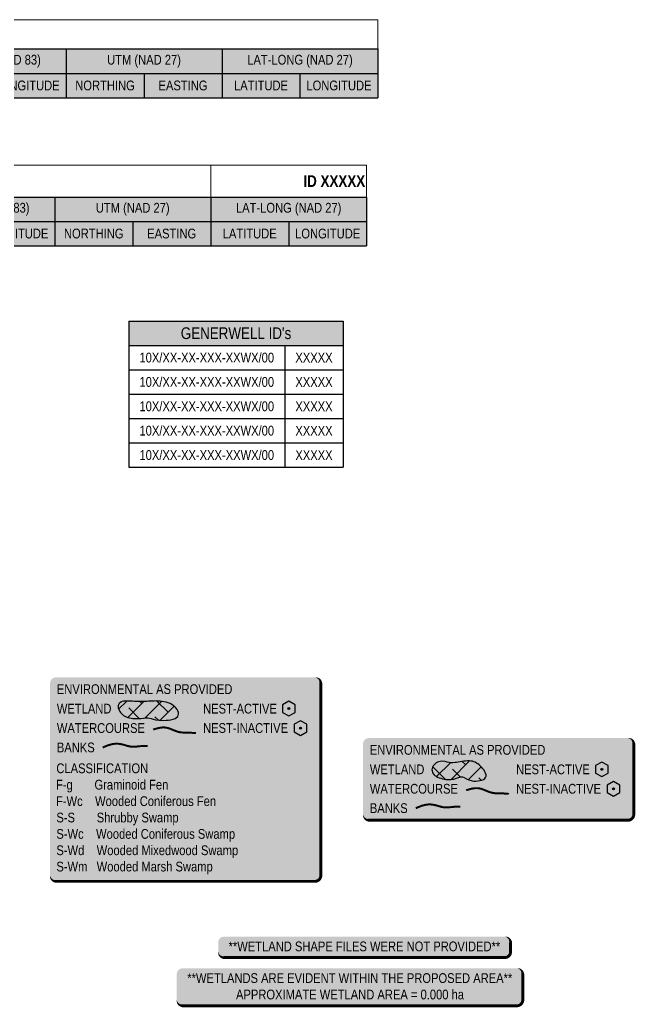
# Model space of a CAD drawing. Extents: x 403018 to 417191, y 6033193 to 6042673.
# Drawn here: x 409339 to 409970, y 6033666 to 6034679 of the extents above; entities that cross this region are included whole.
import ezdxf
from ezdxf.enums import TextEntityAlignment as Align

# ---------------------------------------------------------------- set-up
doc = ezdxf.new("R2010")
doc.units = 0
doc.header["$LTSCALE"] = 5
doc.linetypes.add('foc-TIELINE', pattern=[1.875, 1.25, -0.625])
doc.layers.get('Defpoints').update_dxf_attribs({"color": 9})
for name, color, linetype in [('CG-NOTES', 7, 'Continuous'), ('WATERCOURSE', 146, 'foc-TIELINE'), ('WATERCOURSE-BANKS', 144, 'Continuous'), ('WETLAND', 143, 'Continuous')]:
    doc.layers.add(name, color=color, linetype=linetype)
doc.layers.add('NM-WETLAND-H', color=7, linetype='Continuous', true_color=0x8affff)
doc.styles.add('80', font='ARIALN.TTF', dxfattribs={"height": 10})
doc.styles.add('80L', font='ARIALN.TTF', dxfattribs={"height": 10})

# ---------------------------------------------------------------- blocks, each defined once
blk = doc.blocks.new('*T315')
at = {"layer": 'CG-NOTES', "color": 0, "linetype": 'ByBlock', "lineweight": -2, "transparency": 16777216}
for p, q in [((0, -30), (960, -30)), ((100, -30), (100, -80)), ((320, -30), (320, -80)), ((480, -30), (480, -80)), ((640, -30), (640, -80)), ((800, -30), (800, -80)), ((960, -30), (960, -80)), ((100, -55), (960, -55)), ((200, -55), (200, -80)), ((260, -55), (260, -80)), ((400, -55), (400, -80)), ((560, -55), (560, -80)), ((720, -55), (720, -80)), ((880, -55), (880, -80)), ((0, -80), (960, -80))]:
    blk.add_line(p, q, dxfattribs=at)
at = {"layer": 'CG-NOTES', "linetype": 'ByBlock', "lineweight": 15, "transparency": 16777216}
blk.add_line((0, -30), (0, -80), dxfattribs=at)
at = {"layer": 'CG-NOTES', "color": 254, "true_color": 0xd9d9d9, "transparency": 16777216}
for points in [[(0, -30), (0, -80), (100, -30), (100, -80)], [(100, -30), (100, -55), (320, -30), (320, -55)], [(320, -30), (320, -55), (480, -30), (480, -55)], [(480, -30), (480, -55), (640, -30), (640, -55)], [(640, -30), (640, -55), (800, -30), (800, -55)], [(800, -30), (800, -55), (960, -30), (960, -55)], [(100, -55), (100, -80), (200, -55), (200, -80)], [(200, -55), (200, -80), (260, -55), (260, -80)], [(260, -55), (260, -80), (320, -55), (320, -80)], [(320, -55), (320, -80), (400, -55), (400, -80)], [(400, -55), (400, -80), (480, -55), (480, -80)], [(480, -55), (480, -80), (560, -55), (560, -80)], [(560, -55), (560, -80), (640, -55), (640, -80)], [(640, -55), (640, -80), (720, -55), (720, -80)], [(720, -55), (720, -80), (800, -55), (800, -80)], [(800, -55), (800, -80), (880, -55), (880, -80)], [(880, -55), (880, -80), (960, -55), (960, -80)]]:
    blk.add_solid(points, dxfattribs=at)
at = {"layer": 'Defpoints', "color": 8, "linetype": 'ByBlock', "lineweight": 0, "transparency": 16777216}
for p, q in [((0, 0), (960, 0)), ((0, 0), (0, -30)), ((960, 0), (960, -30))]:
    blk.add_line(p, q, dxfattribs=at)
at = {"layer": 'CG-NOTES', "color": 0, "transparency": 16777216, "insert": (1.5, -15), "char_height": 12, "width": 957, "attachment_point": 4, "style": '80'}
blk.add_mtext('{\\fArial Narrow|b1|i0|c0|p34;<WELL NAME>}', dxfattribs=at)
at = {"layer": 'CG-NOTES', "color": 14, "transparency": 16777216, "char_height": 10, "attachment_point": 5, "style": '80'}
for s, insert, width in [('LOCALS', (210, -42.5), 217), ('UTM (NAD 83)', (400, -42.5), 157), ('LAT-LONG (NAD 83)', (560, -42.5), 157), ('UTM (NAD 27)', (720, -42.5), 157), ('LAT-LONG (NAD 27)', (880, -42.5), 157), ('POINT', (50, -55), 97), ('LOCATION', (150, -67.5), 97), ('METES', (230, -67.5), 57), ('BOUNDS', (290, -67.5), 57), ('NORTHING', (360, -67.5), 77), ('EASTING', (440, -67.5), 77), ('LATITUDE', (520, -67.5), 77), ('LONGITUDE', (600, -67.5), 77), ('NORTHING', (680, -67.5), 77), ('EASTING', (760, -67.5), 77), ('LATITUDE', (840, -67.5), 77), ('LONGITUDE', (920, -67.5), 77)]:
    blk.add_mtext(s, dxfattribs=dict(at, insert=insert, width=width))
blk = doc.blocks.new('*T316')
at = {"layer": 'CG-NOTES', "color": 0, "linetype": 'ByBlock', "lineweight": -2, "transparency": 16777216}
for p, q in [((0, 0), (220, 0)), ((0, 0), (0, -25)), ((220, 0), (220, -25)), ((0, -25), (220, -25))]:
    blk.add_line(p, q, dxfattribs=at)
at = {"layer": 'CG-NOTES', "color": 254, "transparency": 16777216}
blk.add_solid([(0, 0), (0, -25), (220, 0), (220, -25)], dxfattribs=at)
at = {"layer": 'CG-NOTES', "color": 1, "transparency": 16777216, "insert": (110, -12.5), "char_height": 12, "width": 217, "attachment_point": 5, "style": '80L'}
blk.add_mtext("GENERWELL ID's", dxfattribs=at)
blk = doc.blocks.new('*T317')
at = {"layer": 'CG-NOTES', "color": 0, "linetype": 'ByBlock', "lineweight": -2, "transparency": 16777216}
for p, q in [((0, 0), (220, 0)), ((0, 0), (0, -125)), ((160, 0), (160, -125)), ((220, 0), (220, -125)), ((0, -25), (220, -25)), ((0, -50), (220, -50)), ((0, -75), (220, -75)), ((0, -100), (220, -100)), ((0, -125), (220, -125))]:
    blk.add_line(p, q, dxfattribs=at)
at = {"layer": 'CG-NOTES', "color": 0, "transparency": 16777216, "char_height": 10, "attachment_point": 5, "style": '80L'}
for s, insert, width in [('10X/XX-XX-XXX-XXWX/00', (80, -12.5), 157), ('XXXXX', (190, -12.5), 57), ('10X/XX-XX-XXX-XXWX/00', (80, -37.5), 157), ('XXXXX', (190, -37.5), 57), ('10X/XX-XX-XXX-XXWX/00', (80, -62.5), 157), ('XXXXX', (190, -62.5), 57), ('10X/XX-XX-XXX-XXWX/00', (80, -87.5), 157), ('XXXXX', (190, -87.5), 57), ('10X/XX-XX-XXX-XXWX/00', (80, -112.5), 157), ('XXXXX', (190, -112.5), 57)]:
    blk.add_mtext(s, dxfattribs=dict(at, insert=insert, width=width))
blk = doc.blocks.new('NEST_ACTIVE')
h = blk.add_hatch(color=90)
h.dxf.hatch_style = 1
h.paths.add_polyline_path([(-6.5, -3.8), (0, -7.5), (6.5, -3.8), (6.5, 3.8), (0, 7.5), (-6.5, 3.8)])
h = blk.add_hatch(color=13)
h.dxf.hatch_style = 1
edge = h.paths.add_edge_path()
edge.add_arc((0, 0), 1, 0, 360)
at = {"color": 13, "flags": 128}
blk.add_lwpolyline([(-6.5, -3.8), (0, -7.5), (6.5, -3.8), (6.5, 3.8), (0, 7.5), (-6.5, 3.8)], close=True, dxfattribs=at)
at = {"color": 13}
blk.add_circle((0, 0), 1, dxfattribs=at)
blk = doc.blocks.new('NEST_INACTIVE')
h = blk.add_hatch(color=21)
h.dxf.hatch_style = 1
h.paths.add_polyline_path([(-6.5, -3.8), (0, -7.5), (6.5, -3.8), (6.5, 3.8), (0, 7.5), (-6.5, 3.8)])
h = blk.add_hatch(color=13)
h.dxf.hatch_style = 1
edge = h.paths.add_edge_path()
edge.add_arc((0, 0), 1, 0, 360)
at = {"color": 13, "flags": 128}
blk.add_lwpolyline([(-6.5, -3.8), (0, -7.5), (6.5, -3.8), (6.5, 3.8), (0, 7.5), (-6.5, 3.8)], close=True, dxfattribs=at)
at = {"color": 13}
blk.add_circle((0, 0), 1, dxfattribs=at)
blk = doc.blocks.new('NM_BASIN_LEGEND')
h = blk.add_hatch(color=254)
edge = h.paths.add_edge_path()
edge.add_line((-92, -119.3), (173.8, -119.3))
edge.add_arc((173.8, -113.3), 6, 270, 360)
edge.add_line((179.8, -113.3), (179.8, 84))
edge.add_arc((173.8, 84), 6, 0, 90)
edge.add_line((173.8, 90), (-92, 90))
edge.add_arc((-92, 84), 6, 90, 180)
edge.add_line((-98, 84), (-98, -113.3))
edge.add_arc((-92, -113.3), 6, 180, 270)
at = {"layer": 'NM-WETLAND-H'}
h = blk.add_hatch(dxfattribs=at)
h.set_pattern_fill('ANSI38', color=256, scale=4)
edge = h.paths.add_edge_path()
edge.add_spline(control_points=[(-25.4, 64.7), (-22.2, 66.2), (-9.7, 65.2), (-1.8, 64.8), (15.1, 66.7), (31.8, 61.6), (37.3, 46.4), (10.4, 45.2), (4.2, 49.1), (-3.3, 47.8), (-19.4, 47.2), (-28.8, 55.9), (-28.6, 63.1), (-25.4, 64.7)], knot_values=[0, 0, 0, 0, 1, 2, 3, 4, 5, 6, 7, 8, 9, 10, 11, 11, 11, 11], degree=3, periodic=0)
at = {"color": 146, "flags": 128}
blk.add_lwpolyline([(-92, -119.3, 3, 3, 0), (173.8, -119.3, 3, 3, 0.414214), (179.8, -113.3, 3, 3, 0), (179.8, 84, 3, 0, 0.414214), (173.8, 90, 0, 0, 0), (-92, 90, 0, 0, 0.414214), (-98, 84, 0, 0, 0), (-98, -113.3, 0, 3, 0.414214)], format="xyseb", close=True, dxfattribs=at)
at = {"layer": 'WATERCOURSE', "const_width": 2, "flags": 128}
blk.add_lwpolyline([(7.8, 36.4), (8, 36.5), (8.2, 36.5), (8.4, 36.6), (8.6, 36.6), (8.8, 36.7), (8.9, 36.8), (9.1, 36.8), (9.3, 36.9), (9.5, 36.9), (9.7, 37), (9.9, 37.1), (10.1, 37.1), (10.3, 37.2), (10.5, 37.2), (10.7, 37.3), (10.9, 37.3), (11.1, 37.4), (11.3, 37.5), (11.5, 37.5), (11.7, 37.6), (11.9, 37.6), (12.1, 37.7), (12.3, 37.7), (12.5, 37.8), (12.7, 37.8), (12.9, 37.9), (13.1, 37.9), (13.3, 38), (13.5, 38), (13.7, 38), (13.9, 38.1), (14.1, 38.1), (14.3, 38.2), (14.5, 38.2), (14.7, 38.2), (14.9, 38.3), (15.1, 38.3), (15.3, 38.3), (15.5, 38.4), (15.7, 38.4), (15.9, 38.4), (16.1, 38.5), (16.3, 38.5), (16.5, 38.5), (16.7, 38.5), (16.9, 38.5), (17.1, 38.6), (17.3, 38.6), (17.5, 38.6), (17.7, 38.6), (17.9, 38.6), (18.1, 38.6), (18.3, 38.6), (18.5, 38.6), (18.7, 38.6), (18.9, 38.6), (19.1, 38.6), (19.3, 38.6), (19.5, 38.6), (19.7, 38.6), (19.9, 38.5), (20.1, 38.5), (20.3, 38.5), (20.5, 38.5), (20.7, 38.5), (20.9, 38.4), (21.1, 38.4), (21.3, 38.4), (21.5, 38.3), (21.7, 38.3), (21.9, 38.2), (22.1, 38.2), (22.3, 38.1), (22.5, 38.1), (22.7, 38), (22.9, 38), (23.1, 37.9), (23.3, 37.9), (23.5, 37.8), (23.7, 37.8), (23.9, 37.7), (24.1, 37.6), (24.3, 37.6), (24.5, 37.5), (24.7, 37.4), (24.9, 37.4), (25, 37.3), (25.2, 37.2), (25.4, 37.2), (25.6, 37.1), (25.8, 37), (26, 36.9), (26.2, 36.9), (26.4, 36.8), (26.6, 36.7), (26.7, 36.7), (26.9, 36.6), (27.1, 36.5), (27.3, 36.4), (27.5, 36.3), (27.7, 36.3), (27.8, 36.2), (28, 36.1), (28.2, 36), (28.4, 36), (28.6, 35.9), (28.8, 35.8), (29, 35.7), (29.1, 35.7), (29.3, 35.6), (29.5, 35.5), (29.7, 35.4), (29.9, 35.4), (30, 35.3), (30.2, 35.2), (30.4, 35.2), (30.6, 35.1), (30.8, 35), (30.9, 34.9), (31.1, 34.9), (31.3, 34.8), (31.5, 34.7), (31.7, 34.7), (31.8, 34.6), (32, 34.6), (32.2, 34.5), (32.4, 34.4), (32.6, 34.4), (32.7, 34.3), (32.9, 34.3), (33.1, 34.2), (33.3, 34.2), (33.5, 34.1), (33.6, 34.1), (33.8, 34), (34, 34), (34.2, 33.9), (34.4, 33.9), (34.5, 33.8), (34.7, 33.8), (34.9, 33.8), (35.1, 33.7), (35.3, 33.7), (35.4, 33.7), (35.6, 33.6), (35.8, 33.6), (36, 33.6), (36.2, 33.5), (36.4, 33.5), (36.5, 33.5), (36.7, 33.5), (36.9, 33.5), (37.1, 33.4), (37.3, 33.4), (37.5, 33.4), (37.7, 33.4), (37.9, 33.4), (38.1, 33.4), (38.2, 33.4), (38.4, 33.3), (38.6, 33.3), (38.8, 33.3), (39, 33.3), (39.2, 33.3), (39.4, 33.3), (39.6, 33.3), (39.8, 33.3), (40, 33.3), (40.2, 33.3), (40.4, 33.3), (40.6, 33.3), (40.8, 33.3), (40.9, 33.3), (41.1, 33.3), (41.3, 33.3), (41.5, 33.3), (41.7, 33.3), (41.9, 33.3), (42.1, 33.3), (42.3, 33.3), (42.5, 33.3), (42.7, 33.3), (42.9, 33.3), (43.1, 33.3), (43.3, 33.3), (43.5, 33.3), (43.7, 33.3), (43.9, 33.3), (44.1, 33.3), (44.3, 33.3), (44.5, 33.2), (44.7, 33.2), (44.9, 33.2), (45.1, 33.2), (45.3, 33.2), (45.5, 33.2), (45.7, 33.2), (45.9, 33.2), (46.1, 33.2), (46.3, 33.2), (46.5, 33.2), (46.7, 33.2), (46.8, 33.2), (47, 33.1), (47.2, 33.1), (47.4, 33.1), (47.6, 33.1), (47.8, 33.1), (48, 33.1), (48.2, 33.1), (48.4, 33), (48.6, 33), (48.8, 33), (49, 33), (49.2, 33), (49.4, 33), (49.6, 32.9), (49.8, 32.9), (50, 32.9), (50.2, 32.9), (50.4, 32.9), (50.6, 32.8), (50.8, 32.8), (51, 32.8), (51.2, 32.8), (51.4, 32.8), (51.6, 32.7)], dxfattribs=at)
at = {"layer": 'WATERCOURSE-BANKS', "const_width": 2}
blk.add_lwpolyline([(-43.9, 18), (-43.7, 18.1), (-43.5, 18.2), (-43.3, 18.2), (-43.1, 18.3), (-43, 18.4), (-42.8, 18.5), (-42.6, 18.6), (-42.4, 18.7), (-42.2, 18.8), (-42, 18.8), (-41.8, 18.9), (-41.6, 19), (-41.4, 19.1), (-41.2, 19.2), (-41, 19.3), (-40.8, 19.3), (-40.6, 19.4), (-40.4, 19.5), (-40.2, 19.6), (-39.9, 19.7), (-39.7, 19.8), (-39.5, 19.8), (-39.3, 19.9), (-39.1, 20), (-38.9, 20.1), (-38.7, 20.2), (-38.5, 20.2), (-38.2, 20.3), (-38, 20.4), (-37.8, 20.5), (-37.6, 20.5), (-37.3, 20.6), (-37.1, 20.7), (-36.9, 20.7), (-36.7, 20.8), (-36.4, 20.9), (-36.2, 20.9), (-36, 21), (-35.7, 21.1), (-35.5, 21.1), (-35.3, 21.2), (-35, 21.3), (-34.8, 21.3), (-34.5, 21.4), (-34.3, 21.4), (-34.1, 21.5), (-33.8, 21.5), (-33.6, 21.6), (-33.3, 21.6), (-33.1, 21.6), (-32.8, 21.7), (-32.5, 21.7), (-32.3, 21.8), (-32, 21.8), (-31.8, 21.8), (-31.5, 21.8), (-31.2, 21.9), (-31, 21.9), (-30.7, 21.9), (-30.4, 21.9), (-30.2, 21.9), (-29.9, 21.9), (-29.6, 21.9), (-29.4, 21.9), (-29.1, 21.9), (-28.8, 21.9), (-28.6, 21.9), (-28.3, 21.9), (-28, 21.8), (-27.8, 21.8), (-27.5, 21.8), (-27.3, 21.8), (-27, 21.7), (-26.7, 21.7), (-26.5, 21.7), (-26.3, 21.6), (-26, 21.6), (-25.8, 21.5), (-25.5, 21.5), (-25.3, 21.5), (-25.1, 21.4), (-24.8, 21.4), (-24.6, 21.3), (-24.4, 21.3), (-24.1, 21.2), (-23.9, 21.2), (-23.7, 21.1), (-23.5, 21.1), (-23.2, 21), (-23, 20.9), (-22.8, 20.9), (-22.6, 20.8), (-22.4, 20.8), (-22.2, 20.7), (-22, 20.7), (-21.7, 20.6), (-21.5, 20.6), (-21.3, 20.5), (-21.1, 20.4), (-20.9, 20.4), (-20.7, 20.3), (-20.5, 20.3), (-20.4, 20.2), (-20.2, 20.2), (-20, 20.1), (-19.8, 20), (-19.6, 20), (-19.4, 19.9), (-19.2, 19.9), (-19, 19.8), (-18.9, 19.8), (-18.7, 19.7), (-18.5, 19.7), (-18.3, 19.6), (-18.2, 19.6), (-18, 19.5), (-17.8, 19.5), (-17.6, 19.5), (-17.5, 19.4), (-17.3, 19.4), (-17.2, 19.3), (-17, 19.3), (-16.8, 19.3), (-16.7, 19.2), (-16.5, 19.2), (-16.4, 19.2), (-16.2, 19.1), (-16, 19.1), (-15.9, 19.1), (-15.7, 19), (-15.6, 19), (-15.5, 19), (-15.3, 19), (-15.2, 18.9), (-15, 18.9), (-14.9, 18.9), (-14.7, 18.9), (-14.6, 18.9), (-14.5, 18.8), (-14.3, 18.8), (-14.2, 18.8), (-14.1, 18.8), (-13.9, 18.8), (-13.8, 18.8), (-13.7, 18.8), (-13.5, 18.8), (-13.4, 18.8), (-13.2, 18.8), (-13.1, 18.8), (-13, 18.8), (-12.8, 18.8), (-12.7, 18.8), (-12.5, 18.8), (-12.4, 18.8), (-12.2, 18.8), (-12, 18.8), (-11.9, 18.8), (-11.7, 18.8), (-11.6, 18.8), (-11.4, 18.8), (-11.2, 18.8), (-11.1, 18.8), (-10.9, 18.8), (-10.7, 18.9), (-10.5, 18.9), (-10.4, 18.9), (-10.2, 18.9), (-10, 18.9), (-9.8, 18.9), (-9.6, 18.9), (-9.5, 19), (-9.3, 19), (-9.1, 19), (-8.9, 19), (-8.7, 19), (-8.5, 19.1), (-8.3, 19.1), (-8.2, 19.1), (-8, 19.1), (-7.8, 19.1), (-7.6, 19.2), (-7.4, 19.2), (-7.2, 19.2), (-7, 19.2), (-6.8, 19.3), (-6.6, 19.3), (-6.4, 19.3), (-6.2, 19.3), (-6, 19.3), (-5.8, 19.4), (-5.6, 19.4), (-5.3, 19.4), (-5.1, 19.4), (-4.9, 19.4), (-4.7, 19.5), (-4.5, 19.5), (-4.3, 19.5), (-4.1, 19.5), (-3.8, 19.5), (-3.6, 19.5), (-3.4, 19.5), (-3.2, 19.6), (-3, 19.6), (-2.8, 19.6), (-2.5, 19.6), (-2.3, 19.6), (-2.1, 19.6), (-1.9, 19.6), (-1.7, 19.6), (-1.5, 19.6), (-1.3, 19.6), (-1.1, 19.6), (-0.9, 19.7), (-0.6, 19.7), (-0.4, 19.7), (-0.2, 19.7), (0, 19.7), (0.2, 19.7), (0.4, 19.7), (0.6, 19.7), (0.8, 19.7), (1, 19.7), (1.2, 19.7), (1.4, 19.7), (1.6, 19.7), (1.8, 19.7), (2, 19.7)], dxfattribs=at)
at = {"layer": 'WETLAND'}
blk.add_open_spline([(-25.4, 64.7), (-22.2, 66.2), (-9.7, 65.2), (-1.8, 64.8), (15.1, 66.7), (31.8, 61.6), (37.3, 46.4), (10.4, 45.2), (4.2, 49.1), (-3.3, 47.8), (-19.4, 47.2), (-28.8, 55.9), (-28.6, 63.1), (-25.4, 64.7)], degree=3, dxfattribs=at)
for name, p in [('NEST_ACTIVE', (147, 57.9)), ('NEST_INACTIVE', (159, 38))]:
    blk.add_blockref(name, p)
at = {"layer": 'CG-NOTES', "color": 146, "style": '80'}
for s, p in [('ENVIRONMENTAL AS PROVIDED', (-91, 72.9)), ('CLASSIFICATION', (-91.5, -8.3))]:
    blk.add_text(s, height=10, dxfattribs=at).set_placement(p)
at = {"layer": 'CG-NOTES', "style": '80'}
for s, p in [('WETLAND', (-91, 52.9)), ('WATERCOURSE', (-91, 33)), ('BANKS', (-91, 13.1)), ('F-g       Graminoid Fen', (-91.9, -25.1)), ('F-Wc    Wooded Coniferous Fen', (-91.9, -42)), ('S-S       Shrubby Swamp', (-91.5, -58.8)), ('S-Wc    Wooded Coniferous Swamp', (-91.5, -75.6)), ('S-Wd    Wooded Mixedwood Swamp', (-91.5, -92.4)), ('S-Wm   Wooded Marsh Swamp', (-91.5, -109.1))]:
    blk.add_text(s, height=10, dxfattribs=at).set_placement(p)
for s, p in [('NEST-ACTIVE', (59, 57.9)), ('NEST-INACTIVE', (59, 38))]:
    blk.add_text(s, height=10, dxfattribs=at).set_placement(p, align=Align.MIDDLE_LEFT)
blk = doc.blocks.new('NM_ENVIRO_LEGEND')
h = blk.add_hatch(color=254)
edge = h.paths.add_edge_path()
edge.add_line((-92, 5.7), (173.8, 5.7))
edge.add_arc((173.8, 11.7), 6, 270, 360)
edge.add_line((179.8, 11.7), (179.8, 84))
edge.add_arc((173.8, 84), 6, 0, 90)
edge.add_line((173.8, 90), (-92, 90))
edge.add_arc((-92, 84), 6, 90, 180)
edge.add_line((-98, 84), (-98, 11.7))
edge.add_arc((-92, 11.7), 6, 180, 270)
at = {"layer": 'NM-WETLAND-H'}
h = blk.add_hatch(dxfattribs=at)
h.set_pattern_fill('ANSI38', color=256, scale=4)
edge = h.paths.add_edge_path()
edge.add_spline(control_points=[(-21.6, 65.3), (-18.2, 66.9), (-10.4, 65.1), (-5.7, 64), (12.3, 68.1), (22.3, 63), (33.2, 47.7), (11.5, 44), (4, 52.6), (-3.4, 46.9), (-19, 47.5), (-30.5, 55.5), (-25, 63.7), (-21.6, 65.3)], knot_values=[0, 0, 0, 0, 1, 2, 3, 4, 5, 6, 7, 8, 9, 10, 11, 11, 11, 11], degree=3, periodic=0)
at = {"color": 146, "flags": 128}
blk.add_lwpolyline([(-92, 5.7, 3, 3, 0), (173.8, 5.7, 3, 3, 0.414214), (179.8, 11.7, 3, 3, 0), (179.8, 84, 3, 0, 0.414214), (173.8, 90, 0, 0, 0), (-92, 90, 0, 0, 0.414214), (-98, 84, 0, 0, 0), (-98, 11.7, 0, 3, 0.414214)], format="xyseb", close=True, dxfattribs=at)
at = {"layer": 'WATERCOURSE', "const_width": 2, "flags": 128}
blk.add_lwpolyline([(7.8, 36.4), (8, 36.5), (8.2, 36.5), (8.4, 36.6), (8.6, 36.6), (8.8, 36.7), (8.9, 36.8), (9.1, 36.8), (9.3, 36.9), (9.5, 36.9), (9.7, 37), (9.9, 37.1), (10.1, 37.1), (10.3, 37.2), (10.5, 37.2), (10.7, 37.3), (10.9, 37.3), (11.1, 37.4), (11.3, 37.5), (11.5, 37.5), (11.7, 37.6), (11.9, 37.6), (12.1, 37.7), (12.3, 37.7), (12.5, 37.8), (12.7, 37.8), (12.9, 37.9), (13.1, 37.9), (13.3, 38), (13.5, 38), (13.7, 38), (13.9, 38.1), (14.1, 38.1), (14.3, 38.2), (14.5, 38.2), (14.7, 38.2), (14.9, 38.3), (15.1, 38.3), (15.3, 38.3), (15.5, 38.4), (15.7, 38.4), (15.9, 38.4), (16.1, 38.5), (16.3, 38.5), (16.5, 38.5), (16.7, 38.5), (16.9, 38.5), (17.1, 38.6), (17.3, 38.6), (17.5, 38.6), (17.7, 38.6), (17.9, 38.6), (18.1, 38.6), (18.3, 38.6), (18.5, 38.6), (18.7, 38.6), (18.9, 38.6), (19.1, 38.6), (19.3, 38.6), (19.5, 38.6), (19.7, 38.6), (19.9, 38.5), (20.1, 38.5), (20.3, 38.5), (20.5, 38.5), (20.7, 38.5), (20.9, 38.4), (21.1, 38.4), (21.3, 38.4), (21.5, 38.3), (21.7, 38.3), (21.9, 38.2), (22.1, 38.2), (22.3, 38.1), (22.5, 38.1), (22.7, 38), (22.9, 38), (23.1, 37.9), (23.3, 37.9), (23.5, 37.8), (23.7, 37.8), (23.9, 37.7), (24.1, 37.6), (24.3, 37.6), (24.5, 37.5), (24.7, 37.4), (24.9, 37.4), (25, 37.3), (25.2, 37.2), (25.4, 37.2), (25.6, 37.1), (25.8, 37), (26, 36.9), (26.2, 36.9), (26.4, 36.8), (26.6, 36.7), (26.7, 36.7), (26.9, 36.6), (27.1, 36.5), (27.3, 36.4), (27.5, 36.3), (27.7, 36.3), (27.8, 36.2), (28, 36.1), (28.2, 36), (28.4, 36), (28.6, 35.9), (28.8, 35.8), (29, 35.7), (29.1, 35.7), (29.3, 35.6), (29.5, 35.5), (29.7, 35.4), (29.9, 35.4), (30, 35.3), (30.2, 35.2), (30.4, 35.2), (30.6, 35.1), (30.8, 35), (30.9, 34.9), (31.1, 34.9), (31.3, 34.8), (31.5, 34.7), (31.7, 34.7), (31.8, 34.6), (32, 34.6), (32.2, 34.5), (32.4, 34.4), (32.6, 34.4), (32.7, 34.3), (32.9, 34.3), (33.1, 34.2), (33.3, 34.2), (33.5, 34.1), (33.6, 34.1), (33.8, 34), (34, 34), (34.2, 33.9), (34.4, 33.9), (34.5, 33.8), (34.7, 33.8), (34.9, 33.8), (35.1, 33.7), (35.3, 33.7), (35.4, 33.7), (35.6, 33.6), (35.8, 33.6), (36, 33.6), (36.2, 33.5), (36.4, 33.5), (36.5, 33.5), (36.7, 33.5), (36.9, 33.5), (37.1, 33.4), (37.3, 33.4), (37.5, 33.4), (37.7, 33.4), (37.9, 33.4), (38.1, 33.4), (38.2, 33.4), (38.4, 33.3), (38.6, 33.3), (38.8, 33.3), (39, 33.3), (39.2, 33.3), (39.4, 33.3), (39.6, 33.3), (39.8, 33.3), (40, 33.3), (40.2, 33.3), (40.4, 33.3), (40.6, 33.3), (40.8, 33.3), (40.9, 33.3), (41.1, 33.3), (41.3, 33.3), (41.5, 33.3), (41.7, 33.3), (41.9, 33.3), (42.1, 33.3), (42.3, 33.3), (42.5, 33.3), (42.7, 33.3), (42.9, 33.3), (43.1, 33.3), (43.3, 33.3), (43.5, 33.3), (43.7, 33.3), (43.9, 33.3), (44.1, 33.3), (44.3, 33.3), (44.5, 33.2), (44.7, 33.2), (44.9, 33.2), (45.1, 33.2), (45.3, 33.2), (45.5, 33.2), (45.7, 33.2), (45.9, 33.2), (46.1, 33.2), (46.3, 33.2), (46.5, 33.2), (46.7, 33.2), (46.8, 33.2), (47, 33.1), (47.2, 33.1), (47.4, 33.1), (47.6, 33.1), (47.8, 33.1), (48, 33.1), (48.2, 33.1), (48.4, 33), (48.6, 33), (48.8, 33), (49, 33), (49.2, 33), (49.4, 33), (49.6, 32.9), (49.8, 32.9), (50, 32.9), (50.2, 32.9), (50.4, 32.9), (50.6, 32.8), (50.8, 32.8), (51, 32.8), (51.2, 32.8), (51.4, 32.8), (51.6, 32.7)], dxfattribs=at)
at = {"layer": 'WATERCOURSE-BANKS', "const_width": 2}
blk.add_lwpolyline([(-43.9, 18), (-43.7, 18.1), (-43.5, 18.2), (-43.3, 18.2), (-43.1, 18.3), (-43, 18.4), (-42.8, 18.5), (-42.6, 18.6), (-42.4, 18.7), (-42.2, 18.8), (-42, 18.8), (-41.8, 18.9), (-41.6, 19), (-41.4, 19.1), (-41.2, 19.2), (-41, 19.3), (-40.8, 19.3), (-40.6, 19.4), (-40.4, 19.5), (-40.2, 19.6), (-39.9, 19.7), (-39.7, 19.8), (-39.5, 19.8), (-39.3, 19.9), (-39.1, 20), (-38.9, 20.1), (-38.7, 20.2), (-38.5, 20.2), (-38.2, 20.3), (-38, 20.4), (-37.8, 20.5), (-37.6, 20.5), (-37.3, 20.6), (-37.1, 20.7), (-36.9, 20.7), (-36.7, 20.8), (-36.4, 20.9), (-36.2, 20.9), (-36, 21), (-35.7, 21.1), (-35.5, 21.1), (-35.3, 21.2), (-35, 21.3), (-34.8, 21.3), (-34.5, 21.4), (-34.3, 21.4), (-34.1, 21.5), (-33.8, 21.5), (-33.6, 21.6), (-33.3, 21.6), (-33.1, 21.6), (-32.8, 21.7), (-32.5, 21.7), (-32.3, 21.8), (-32, 21.8), (-31.8, 21.8), (-31.5, 21.8), (-31.2, 21.9), (-31, 21.9), (-30.7, 21.9), (-30.4, 21.9), (-30.2, 21.9), (-29.9, 21.9), (-29.6, 21.9), (-29.4, 21.9), (-29.1, 21.9), (-28.8, 21.9), (-28.6, 21.9), (-28.3, 21.9), (-28, 21.8), (-27.8, 21.8), (-27.5, 21.8), (-27.3, 21.8), (-27, 21.7), (-26.7, 21.7), (-26.5, 21.7), (-26.3, 21.6), (-26, 21.6), (-25.8, 21.5), (-25.5, 21.5), (-25.3, 21.5), (-25.1, 21.4), (-24.8, 21.4), (-24.6, 21.3), (-24.4, 21.3), (-24.1, 21.2), (-23.9, 21.2), (-23.7, 21.1), (-23.5, 21.1), (-23.2, 21), (-23, 20.9), (-22.8, 20.9), (-22.6, 20.8), (-22.4, 20.8), (-22.2, 20.7), (-22, 20.7), (-21.7, 20.6), (-21.5, 20.6), (-21.3, 20.5), (-21.1, 20.4), (-20.9, 20.4), (-20.7, 20.3), (-20.5, 20.3), (-20.4, 20.2), (-20.2, 20.2), (-20, 20.1), (-19.8, 20), (-19.6, 20), (-19.4, 19.9), (-19.2, 19.9), (-19, 19.8), (-18.9, 19.8), (-18.7, 19.7), (-18.5, 19.7), (-18.3, 19.6), (-18.2, 19.6), (-18, 19.5), (-17.8, 19.5), (-17.6, 19.5), (-17.5, 19.4), (-17.3, 19.4), (-17.2, 19.3), (-17, 19.3), (-16.8, 19.3), (-16.7, 19.2), (-16.5, 19.2), (-16.4, 19.2), (-16.2, 19.1), (-16, 19.1), (-15.9, 19.1), (-15.7, 19), (-15.6, 19), (-15.5, 19), (-15.3, 19), (-15.2, 18.9), (-15, 18.9), (-14.9, 18.9), (-14.7, 18.9), (-14.6, 18.9), (-14.5, 18.8), (-14.3, 18.8), (-14.2, 18.8), (-14.1, 18.8), (-13.9, 18.8), (-13.8, 18.8), (-13.7, 18.8), (-13.5, 18.8), (-13.4, 18.8), (-13.2, 18.8), (-13.1, 18.8), (-13, 18.8), (-12.8, 18.8), (-12.7, 18.8), (-12.5, 18.8), (-12.4, 18.8), (-12.2, 18.8), (-12, 18.8), (-11.9, 18.8), (-11.7, 18.8), (-11.6, 18.8), (-11.4, 18.8), (-11.2, 18.8), (-11.1, 18.8), (-10.9, 18.8), (-10.7, 18.9), (-10.5, 18.9), (-10.4, 18.9), (-10.2, 18.9), (-10, 18.9), (-9.8, 18.9), (-9.6, 18.9), (-9.5, 19), (-9.3, 19), (-9.1, 19), (-8.9, 19), (-8.7, 19), (-8.5, 19.1), (-8.3, 19.1), (-8.2, 19.1), (-8, 19.1), (-7.8, 19.1), (-7.6, 19.2), (-7.4, 19.2), (-7.2, 19.2), (-7, 19.2), (-6.8, 19.3), (-6.6, 19.3), (-6.4, 19.3), (-6.2, 19.3), (-6, 19.3), (-5.8, 19.4), (-5.6, 19.4), (-5.3, 19.4), (-5.1, 19.4), (-4.9, 19.4), (-4.7, 19.5), (-4.5, 19.5), (-4.3, 19.5), (-4.1, 19.5), (-3.8, 19.5), (-3.6, 19.5), (-3.4, 19.5), (-3.2, 19.6), (-3, 19.6), (-2.8, 19.6), (-2.5, 19.6), (-2.3, 19.6), (-2.1, 19.6), (-1.9, 19.6), (-1.7, 19.6), (-1.5, 19.6), (-1.3, 19.6), (-1.1, 19.6), (-0.9, 19.7), (-0.6, 19.7), (-0.4, 19.7), (-0.2, 19.7), (0, 19.7), (0.2, 19.7), (0.4, 19.7), (0.6, 19.7), (0.8, 19.7), (1, 19.7), (1.2, 19.7), (1.4, 19.7), (1.6, 19.7), (1.8, 19.7), (2, 19.7)], dxfattribs=at)
at = {"layer": 'WETLAND'}
blk.add_open_spline([(-21.6, 65.3), (-18.2, 66.9), (-10.4, 65.1), (-5.7, 64), (12.3, 68.1), (22.3, 63), (33.2, 47.7), (11.5, 44), (4, 52.6), (-3.4, 46.9), (-19, 47.5), (-30.5, 55.5), (-25, 63.7), (-21.6, 65.3)], degree=3, dxfattribs=at)
for name, p in [('NEST_ACTIVE', (147, 57.9)), ('NEST_INACTIVE', (159, 38))]:
    blk.add_blockref(name, p)
at = {"layer": 'CG-NOTES', "color": 146, "style": '80'}
blk.add_text('ENVIRONMENTAL AS PROVIDED', height=10, dxfattribs=at).set_placement((-91, 72.9))
at = {"layer": 'CG-NOTES', "style": '80'}
for s, p in [('WETLAND', (-91, 52.9)), ('WATERCOURSE', (-91, 33)), ('BANKS', (-91, 13.1))]:
    blk.add_text(s, height=10, dxfattribs=at).set_placement(p)
for s, p in [('NEST-ACTIVE', (59, 57.9)), ('NEST-INACTIVE', (59, 38))]:
    blk.add_text(s, height=10, dxfattribs=at).set_placement(p, align=Align.MIDDLE_LEFT)
blk = doc.blocks.new('*U278')
h = blk.add_hatch(color=254)
edge = h.paths.add_edge_path()
edge.add_line((-144, -11.5), (144, -11.5))
edge.add_arc((144, -5.5), 6, 270, 360)
edge.add_line((150, -5.5), (150, 4))
edge.add_arc((144, 4), 6, 0, 90)
edge.add_line((144, 10), (-144, 10))
edge.add_arc((-144, 4), 6, 90, 180)
edge.add_line((-150, 4), (-150, -5.5))
edge.add_arc((-144, -5.5), 6, 180, 270)
at = {"color": 160, "flags": 128}
blk.add_lwpolyline([(-144, -11.5, 3, 3, 0), (144, -11.5, 3, 3, 0.414214), (150, -5.5, 3, 3, 0), (150, 4, 3, 0, 0.414214), (144, 10, 0, 0, 0), (-144, 10, 0, 0, 0.414214), (-150, 4, 0, 0, 0), (-150, -5.5, 0, 3, 0.414214)], format="xyseb", close=True, dxfattribs=at)
at = {"color": 160, "style": '80'}
blk.add_attdef('ENTER_TEXT_001', (-26.8, -4.9), '', height=10, dxfattribs=at)
blk = doc.blocks.new('*U279')
h = blk.add_hatch(color=254)
edge = h.paths.add_edge_path()
edge.add_line((-171.5, -20), (171.5, -20))
edge.add_arc((171.5, -14), 6, 270, 360)
edge.add_line((177.5, -14), (177.5, 12.5))
edge.add_arc((171.5, 12.5), 6, 0, 90)
edge.add_line((171.5, 18.5), (-171.5, 18.5))
edge.add_arc((-171.5, 12.5), 6, 90, 180)
edge.add_line((-177.5, 12.5), (-177.5, -14))
edge.add_arc((-171.5, -14), 6, 180, 270)
at = {"color": 160, "flags": 128}
blk.add_lwpolyline([(-171.5, -20, 3, 3, 0), (171.5, -20, 3, 3, 0.414214), (177.5, -14, 3, 3, 0), (177.5, 12.5, 3, 0, 0.414214), (171.5, 18.5, 0, 0, 0), (-171.5, 18.5, 0, 0, 0.414214), (-177.5, 12.5, 0, 0, 0), (-177.5, -14, 0, 3, 0.414214)], format="xyseb", close=True, dxfattribs=at)
at = {"color": 160, "style": '80'}
blk.add_attdef('ENTER_TEXT_001', (-26.8, -4.9), '', height=10, dxfattribs=at)
blk = doc.blocks.new('*T394')
at = {"layer": 'CG-NOTES', "color": 0, "linetype": 'ByBlock', "lineweight": -2, "transparency": 16777216}
for p, q in [((0, -32.75), (960, -32.75)), ((100, -32.75), (100, -82.75)), ((320, -32.75), (320, -82.75)), ((480, -32.75), (480, -82.75)), ((640, -32.75), (640, -82.75)), ((800, -32.75), (800, -82.75)), ((960, -32.75), (960, -82.75)), ((100, -57.75), (960, -57.75)), ((200, -57.75), (200, -82.75)), ((260, -57.75), (260, -82.75)), ((400, -57.75), (400, -82.75)), ((560, -57.75), (560, -82.75)), ((720, -57.75), (720, -82.75)), ((880, -57.75), (880, -82.75)), ((0, -82.75), (960, -82.75))]:
    blk.add_line(p, q, dxfattribs=at)
at = {"layer": 'CG-NOTES', "linetype": 'ByBlock', "lineweight": 15, "transparency": 16777216}
blk.add_line((0, -32.75), (0, -82.75), dxfattribs=at)
at = {"layer": 'CG-NOTES', "color": 254, "true_color": 0xd9d9d9, "transparency": 16777216}
for points in [[(0, -32.75), (0, -82.75), (100, -32.75), (100, -82.75)], [(100, -32.75), (100, -57.75), (320, -32.75), (320, -57.75)], [(320, -32.75), (320, -57.75), (480, -32.75), (480, -57.75)], [(480, -32.75), (480, -57.75), (640, -32.75), (640, -57.75)], [(640, -32.75), (640, -57.75), (800, -32.75), (800, -57.75)], [(800, -32.75), (800, -57.75), (960, -32.75), (960, -57.75)], [(100, -57.75), (100, -82.75), (200, -57.75), (200, -82.75)], [(200, -57.75), (200, -82.75), (260, -57.75), (260, -82.75)], [(260, -57.75), (260, -82.75), (320, -57.75), (320, -82.75)], [(320, -57.75), (320, -82.75), (400, -57.75), (400, -82.75)], [(400, -57.75), (400, -82.75), (480, -57.75), (480, -82.75)], [(480, -57.75), (480, -82.75), (560, -57.75), (560, -82.75)], [(560, -57.75), (560, -82.75), (640, -57.75), (640, -82.75)], [(640, -57.75), (640, -82.75), (720, -57.75), (720, -82.75)], [(720, -57.75), (720, -82.75), (800, -57.75), (800, -82.75)], [(800, -57.75), (800, -82.75), (880, -57.75), (880, -82.75)], [(880, -57.75), (880, -82.75), (960, -57.75), (960, -82.75)]]:
    blk.add_solid(points, dxfattribs=at)
at = {"layer": 'Defpoints', "color": 8, "linetype": 'ByBlock', "lineweight": 0, "transparency": 16777216}
for p, q in [((0, 0), (960, 0)), ((0, 0), (0, -32.75)), ((800, 0), (800, -32.75)), ((960, 0), (960, -32.75))]:
    blk.add_line(p, q, dxfattribs=at)
at = {"layer": 'CG-NOTES', "color": 0, "transparency": 16777216, "char_height": 12, "style": '80'}
for s, insert, width, attachment_point in [('{\\fArial Narrow|b1|i0|c0|p34;<WELL NAME>}', (1.5, -16.38), 797, 4), ('{\\fArial Narrow|b1|i0|c0|p34;ID XXXXX}', (958.5, -16.38), 157, 6)]:
    blk.add_mtext(s, dxfattribs=dict(at, insert=insert, width=width, attachment_point=attachment_point))
at = {"layer": 'CG-NOTES', "color": 14, "transparency": 16777216, "char_height": 10, "attachment_point": 5, "style": '80'}
for s, insert, width in [('LOCALS', (210, -45.25), 217), ('UTM (NAD 83)', (400, -45.25), 157), ('LAT-LONG (NAD 83)', (560, -45.25), 157), ('UTM (NAD 27)', (720, -45.25), 157), ('LAT-LONG (NAD 27)', (880, -45.25), 157), ('POINT', (50, -57.75), 97), ('LOCATION', (150, -70.25), 97), ('METES', (230, -70.25), 57), ('BOUNDS', (290, -70.25), 57), ('NORTHING', (360, -70.25), 77), ('EASTING', (440, -70.25), 77), ('LATITUDE', (520, -70.25), 77), ('LONGITUDE', (600, -70.25), 77), ('NORTHING', (680, -70.25), 77), ('EASTING', (760, -70.25), 77), ('LATITUDE', (840, -70.25), 77), ('LONGITUDE', (920, -70.25), 77)]:
    blk.add_mtext(s, dxfattribs=dict(at, insert=insert, width=width))

msp = doc.modelspace()

# ---------------------------------------------------------------- block references
for name, p in [('*T315', (408746.015, 6034679.331)), ('*T394', (408734.411, 6034530.187)), ('*T316', (409450.385, 6034370.187)), ('*T317', (409450.385, 6034345.187))]:
    msp.add_blockref(name, p)
at = {"layer": 'CG-NOTES'}
for name, p in [('NM_BASIN_LEGEND', (409467.583, 6033914.672)), ('NM_ENVIRO_LEGEND', (409788.685, 6033852.382))]:
    msp.add_blockref(name, p, dxfattribs=at)
ref = msp.add_blockref('*U278', (409692.09, 6033728.667), dxfattribs=at)
ref.add_attrib('ENTER_TEXT_001', '**WETLAND SHAPE FILES WERE NOT PROVIDED**', (409552.745, 6033723.663), dxfattribs={"layer": '0', "color": 160, "height": 10, "style": '80'})
ref = msp.add_blockref('*U279', (409677.093, 6033687.714), dxfattribs=at)
ref.add_attrib('ENTER_TEXT_001', '**WETLANDS ARE EVIDENT WITHIN THE PROPOSED AREA**', (409510.388, 6033691.133), dxfattribs={"layer": '0', "color": 160, "height": 10, "style": '80'})
ref.add_attrib('ENTER_TEXT_002', 'APPROXIMATE WETLAND AREA = 0.000 ha', (409560.364, 6033674.289), dxfattribs={"layer": '0', "color": 160, "height": 10, "style": '80'})

doc.saveas('drawing.dxf')
